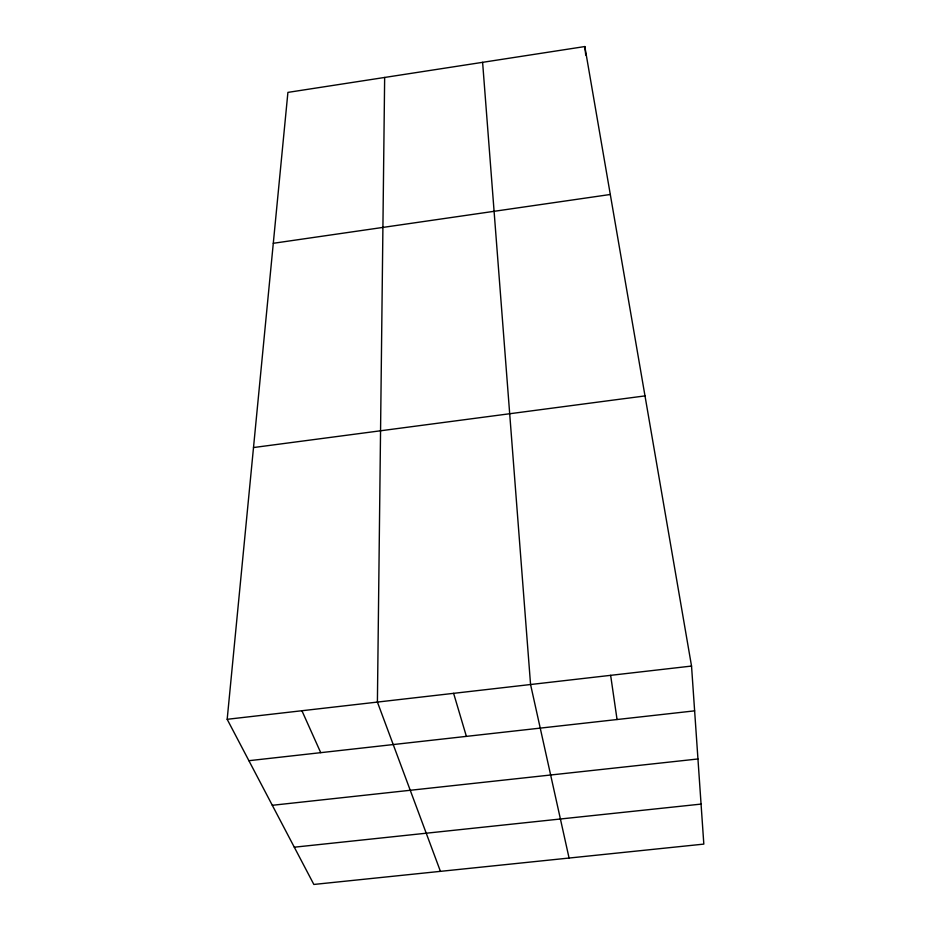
<?xml version="1.0" encoding="UTF-8"?>
<svg xmlns="http://www.w3.org/2000/svg" width="931" height="931" viewBox="0 0 931 931"><rect width="100%" height="100%" fill="white"/><g stroke="black" fill="none" stroke-linecap="round" stroke-linejoin="round"><path stroke-width="1.4" d="M384.654 77.448L377.404 702.079L440.433 871.358M227.176 719.302L287.912 92.39L584.819 46.55L691.535 666.061L703.824 844.103L313.852 884.45L227.176 719.302L691.535 666.061M273.283 243.294L610.294 194.486M253.5 447.543L644.997 395.896M248.903 760.697L694.631 710.853M272.306 805.292L697.947 758.974M294.301 847.198L701.066 804.093M301.923 710.737L320.73 752.667M453.618 693.339L466.384 736.374M569.074 858.045L530.565 684.518L482.607 62.33M610.643 675.336L617.055 719.523M584.819 46.55L585.727 55.092"/></g></svg>
